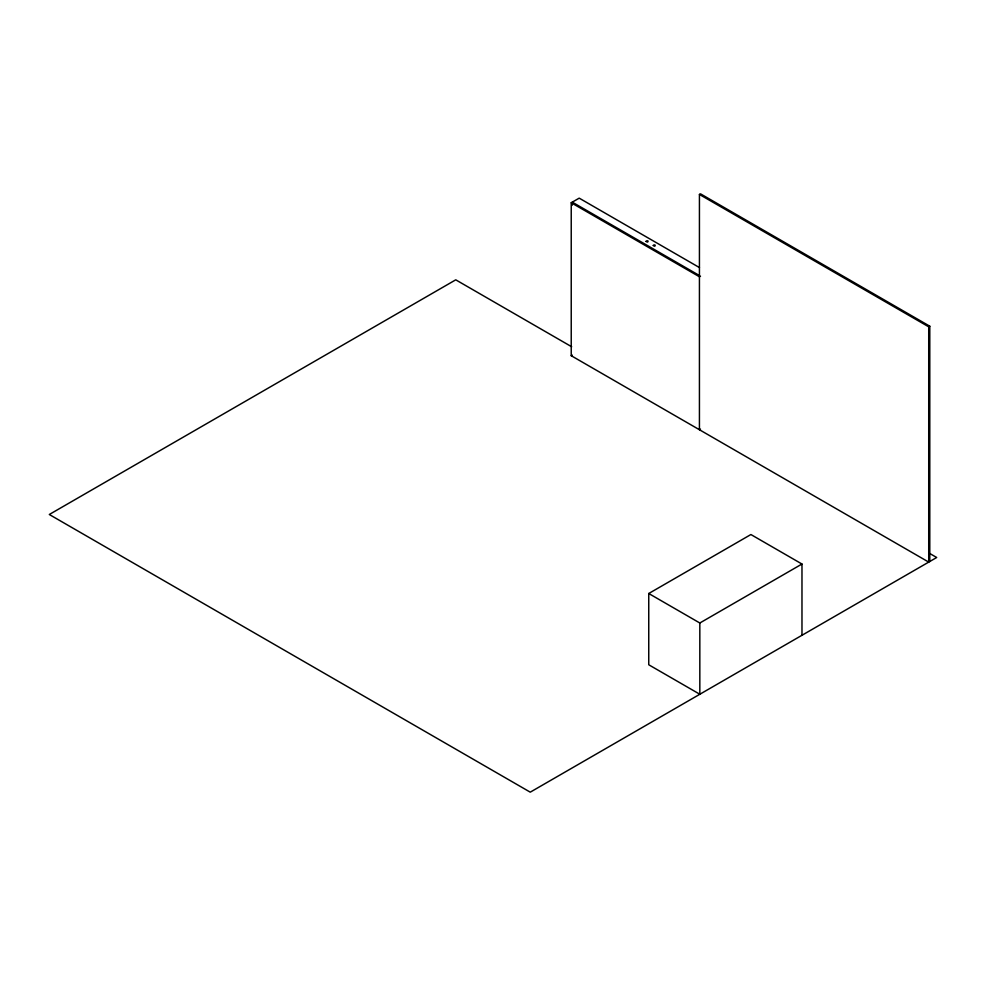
<?xml version="1.0" encoding="UTF-8"?>
<svg xmlns="http://www.w3.org/2000/svg" width="986" height="986" viewBox="0 0 986 986"><rect width="100%" height="100%" fill="white"/><g stroke="black" fill="none" stroke-linecap="round" stroke-linejoin="round"><path stroke-width="1.48" d="M700.504 429.12L699.431 429.736L699.431 194.452L928.726 326.822L928.726 562.106L571.227 355.712L571.227 202.746L579.201 198.149L699.481 267.588M699.431 194.452L700.504 193.835L929.786 326.206L929.786 561.49M700.504 276.154L699.431 276.77L571.227 202.746M571.227 355.712L572.287 355.096M928.726 326.822L929.786 326.206M801.975 564.029L699.826 623.004L699.826 694.255L648.751 664.774L648.751 593.51L750.901 534.535L801.975 564.029L801.975 635.28M699.173 275.39L572.287 202.142L572.287 205.199M571.67 346.752L455.754 279.827L49.3 514.495L530.246 792.165L936.7 557.497L928.701 552.887M648.751 593.51L699.826 623.004M646.089 241.36C648.295 243.936 649.145 239.056 646.089 241.36M653.237 245.489C655.505 247.991 656.232 243.357 653.287 245.354"/></g></svg>
